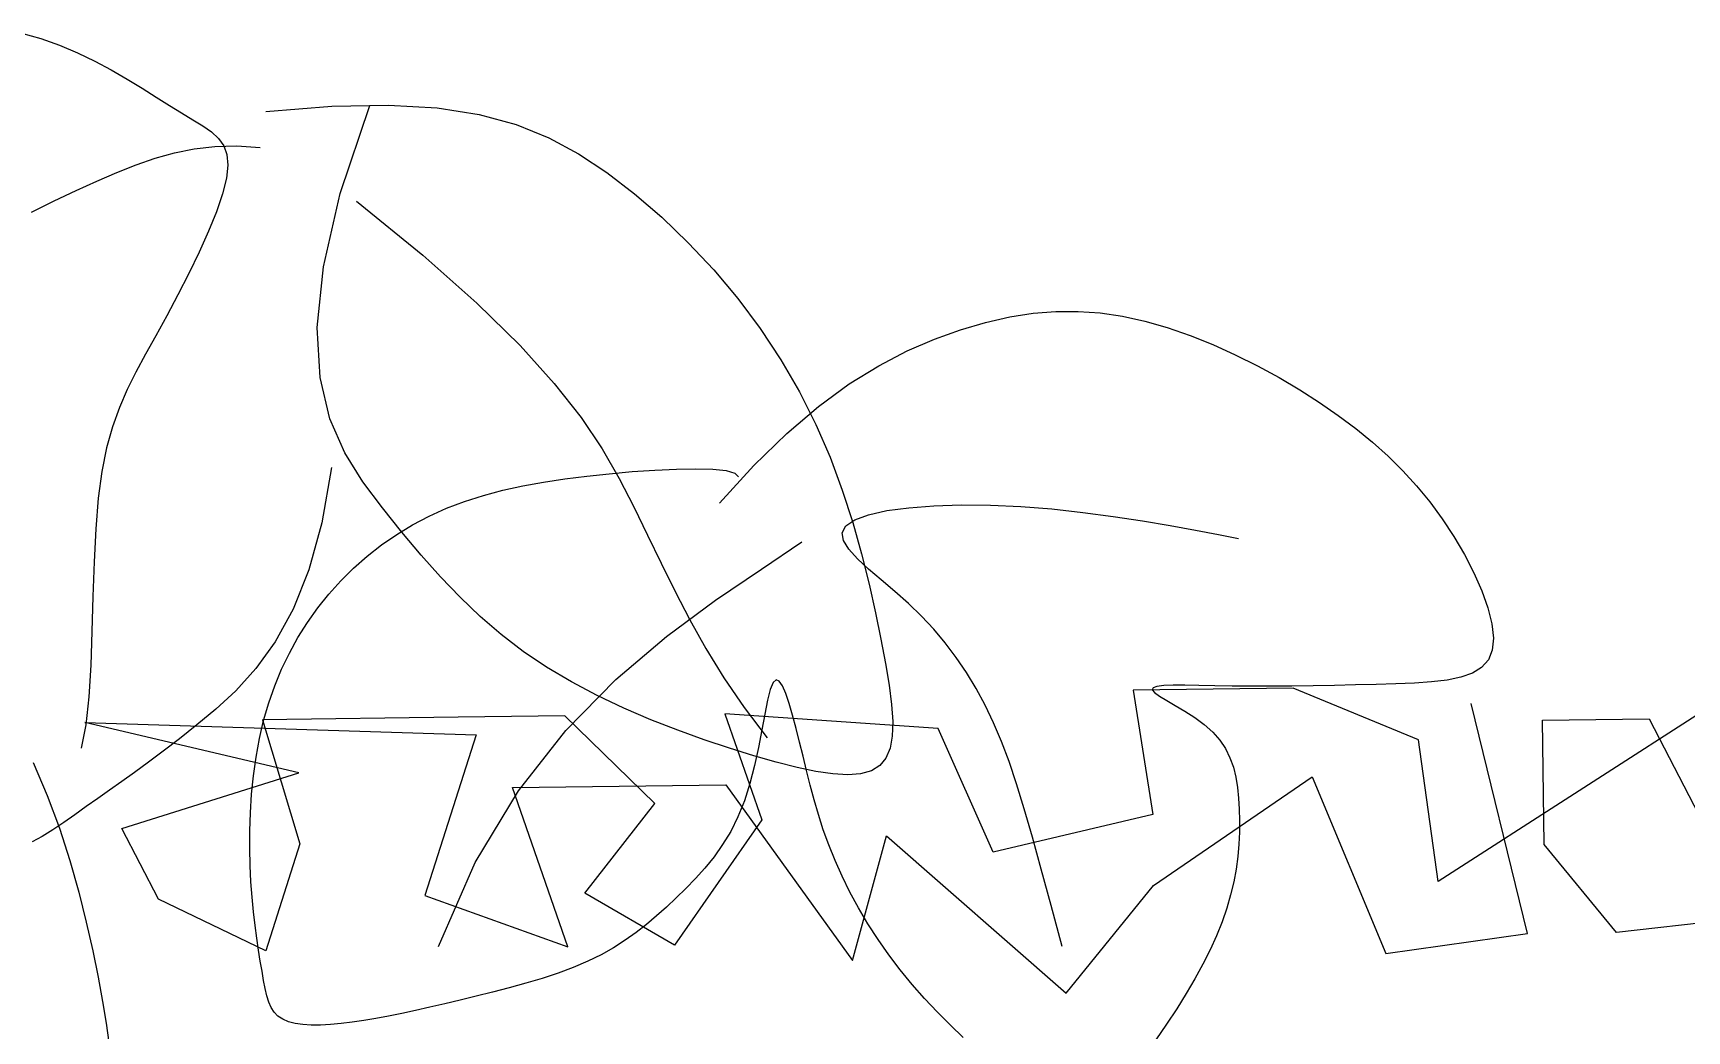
# Model space of a CAD drawing. Header units: millimetres. Extents: x 2 to 5882, y 1831 to 3462.
# Drawn here: x 649.878 to 651.366, y 2701.585 to 2702.483 of the extents above; entities that cross this region are included whole.
import ezdxf

# ---------------------------------------------------------------- set-up
doc = ezdxf.new("R2010")
doc.units = ezdxf.units.MM
for name, color, linetype in [('fz', 7, 'Continuous'), ('LH', 94, 'Continuous'), ('尺寸标注', 4, 'Continuous')]:
    doc.layers.add(name, color=color, linetype=linetype)

# ---------------------------------------------------------------- blocks, each defined once
blk = doc.blocks.new('LIM43')
at = {"color": 98}
for p, q in [((942288.093, 2579500.7332), (942288.2057, 2579500.7796)), ((942288.2057, 2579500.7796), (942288.3497, 2579500.7777)), ((942288.3497, 2579500.7777), (942288.3321, 2579500.666)), ((942287.8214, 2579500.7689), (942288.0753, 2579500.6055)), ((942287.9946, 2579500.5587), (942288.0454, 2579500.7658)), ((942288.5252, 2579500.7433), (942288.7175, 2579500.7566)), ((942288.7175, 2579500.7566), (942288.6841, 2579500.6612)), ((942287.8852, 2579500.752), (942287.8359, 2579500.6568)), ((942287.9812, 2579500.7507), (942287.8852, 2579500.752)), ((942287.9797, 2579500.6388), (942287.9812, 2579500.7507)), ((942288.4757, 2579500.632), (942288.5252, 2579500.7433)), ((942288.7804, 2579500.6758), (942288.8615, 2579500.7547)), ((942288.8615, 2579500.7547), (942288.9575, 2579500.7534)), ((942289.2935, 2579500.7488), (942288.9412, 2579500.7376)), ((942288.9575, 2579500.7534), (942289.1335, 2579500.751)), ((942289.1335, 2579500.751), (942289.0999, 2579500.6395)), ((942289.1008, 2579500.7034), (942289.2935, 2579500.7488)), ((942288.0753, 2579500.6055), (942288.093, 2579500.7332)), ((942288.9412, 2579500.7376), (942288.9873, 2579500.5931)), ((942288.1886, 2579500.6999), (942288.1224, 2579500.5409)), ((942288.3313, 2579500.602), (942288.1886, 2579500.6999)), ((942289.2602, 2579500.6533), (942289.1008, 2579500.7034)), ((942288.7166, 2579500.6927), (942288.6024, 2579500.5344)), ((942288.9086, 2579500.6901), (942288.7166, 2579500.6927)), ((942288.8586, 2579500.5469), (942288.9086, 2579500.6901)), ((942288.3321, 2579500.666), (942288.4757, 2579500.632)), ((942288.8433, 2579500.595), (942288.7804, 2579500.6758)), ((942288.6841, 2579500.6612), (942288.7626, 2579500.5482)), ((942289.2273, 2579500.5898), (942289.2602, 2579500.6533)), ((942287.9146, 2579500.5598), (942287.9797, 2579500.6388)), ((942288.5719, 2579500.6467), (942288.41, 2579500.505)), ((942288.6024, 2579500.5344), (942288.5719, 2579500.6467)), ((942289.0999, 2579500.6395), (942289.1306, 2579500.5431)), ((942288.41, 2579500.505), (942288.3313, 2579500.602)), ((942288.7626, 2579500.5482), (942288.8433, 2579500.595)), ((942288.9873, 2579500.5931), (942288.8586, 2579500.5469)), ((942287.7548, 2579500.5779), (942287.9146, 2579500.5598)), ((942289.1306, 2579500.5431), (942289.2273, 2579500.5898)), ((942288.1224, 2579500.5409), (942287.9946, 2579500.5587))]:
    blk.add_line(p, q, dxfattribs=at)
blk = doc.blocks.new('15')
at = {"layer": 'LH', "color": 38}
for p, q in [((-0.17941, 1.08046), (-0.16779, 1.07717)), ((-0.16779, 1.07717), (-0.15659, 1.07322)), ((-0.15659, 1.07322), (-0.1458, 1.06867)), ((-0.1458, 1.06867), (-0.13542, 1.06366)), ((-0.13542, 1.06366), (-0.12548, 1.05834)), ((-0.12548, 1.05834), (-0.11601, 1.05287)), ((-0.11601, 1.05287), (-0.10703, 1.0474)), ((-0.10703, 1.0474), (-0.09856, 1.04208)), ((-0.09856, 1.04208), (-0.09064, 1.03707)), ((-0.09064, 1.03707), (-0.08329, 1.03251)), ((-0.08329, 1.03251), (-0.07655, 1.02849)), ((-0.03272, 1.03342), (0.0068, 1.03662)), ((0.0068, 1.03662), (0.04081, 1.03729)), ((0.01197, 0.98421), (0.02966, 1.03691)), ((0.04081, 1.03729), (0.07008, 1.03557)), ((0.07008, 1.03557), (0.09537, 1.03162)), ((-0.07655, 1.02849), (-0.07053, 1.02479)), ((-0.07053, 1.02479), (-0.06534, 1.02113)), ((0.09537, 1.03162), (0.11744, 1.02561)), ((0.11744, 1.02561), (0.13705, 1.01769)), ((-0.06534, 1.02113), (-0.06112, 1.01722)), ((-0.06336, 1.01241), (-0.05022, 1.01273)), ((-0.06112, 1.01722), (-0.05799, 1.01278)), ((-0.05799, 1.01278), (-0.05606, 1.00751)), ((-0.05022, 1.01273), (-0.0361, 1.01188)), ((0.13705, 1.01769), (0.15497, 1.008)), ((-0.1106, 1.00147), (-0.09914, 1.00545)), ((-0.09914, 1.00545), (-0.0876, 1.00866)), ((-0.0876, 1.00866), (-0.07574, 1.01102)), ((-0.07574, 1.01102), (-0.06336, 1.01241)), ((-0.05606, 1.00751), (-0.05546, 1.00112)), ((0.15497, 1.008), (0.17196, 0.99671)), ((-0.13415, 0.99164), (-0.1222, 0.99683)), ((-0.1222, 0.99683), (-0.1106, 1.00147)), ((-0.05631, 0.99334), (-0.05868, 0.98398)), ((-0.05546, 1.00112), (-0.05631, 0.99334)), ((0.17196, 0.99671), (0.18863, 0.98397)), ((-0.15972, 0.97979), (-0.14665, 0.98597)), ((-0.14665, 0.98597), (-0.13415, 0.99164)), ((-0.05868, 0.98398), (-0.06238, 0.97326)), ((0.00184, 0.94021), (0.01197, 0.98421)), ((0.18863, 0.98397), (0.20497, 0.96991)), ((-0.17338, 0.97305), (-0.15972, 0.97979)), ((-0.06238, 0.97326), (-0.06716, 0.96152)), ((0.02178, 0.97965), (0.06158, 0.94714)), ((0.20497, 0.96991), (0.22084, 0.95467)), ((-0.06716, 0.96152), (-0.07278, 0.94907)), ((0.22084, 0.95467), (0.23608, 0.93837)), ((-0.07278, 0.94907), (-0.079, 0.93625)), ((0.06158, 0.94714), (0.09394, 0.91842)), ((-0.079, 0.93625), (-0.08556, 0.92338)), ((-0.00184, 0.90377), (0.00184, 0.94021)), ((0.23608, 0.93837), (0.25053, 0.92114)), ((-0.08556, 0.92338), (-0.09223, 0.9108)), ((0.09394, 0.91842), (0.11988, 0.89296)), ((0.25053, 0.92114), (0.26404, 0.90312)), ((0.42772, 0.91229), (0.44137, 0.9134)), ((0.44137, 0.9134), (0.45478, 0.91345)), ((0.45478, 0.91345), (0.46807, 0.91248)), ((-0.09223, 0.9108), (-0.09875, 0.89883)), ((-0.0002, 0.87376), (-0.00184, 0.90377)), ((0.38425, 0.90242), (0.39927, 0.90683)), ((0.39927, 0.90683), (0.41372, 0.91011)), ((0.41372, 0.91011), (0.42772, 0.91229)), ((0.46807, 0.91248), (0.48136, 0.91051)), ((0.48136, 0.91051), (0.49474, 0.90757)), ((0.49474, 0.90757), (0.5083, 0.9037)), ((0.5083, 0.9037), (0.52196, 0.89898)), ((-0.09875, 0.89883), (-0.10491, 0.88768)), ((0.26404, 0.90312), (0.27645, 0.88444)), ((0.3522, 0.88973), (0.36857, 0.89682)), ((0.36857, 0.89682), (0.38425, 0.90242)), ((0.52196, 0.89898), (0.53561, 0.89352)), ((0.53561, 0.89352), (0.54914, 0.88743)), ((-0.10491, 0.88768), (-0.11065, 0.87705)), ((0.11988, 0.89296), (0.14039, 0.87023)), ((0.27645, 0.88444), (0.2876, 0.86523)), ((0.33515, 0.88086), (0.3522, 0.88973)), ((0.54914, 0.88743), (0.56242, 0.88081)), ((-0.11065, 0.87705), (-0.1159, 0.86654)), ((0.00565, 0.84906), (-0.0002, 0.87376)), ((0.31742, 0.86987), (0.33515, 0.88086)), ((0.56242, 0.88081), (0.57536, 0.87375)), ((0.57536, 0.87375), (0.58782, 0.86638)), ((-0.1159, 0.86654), (-0.12063, 0.85572)), ((0.14039, 0.87023), (0.15647, 0.84971)), ((0.2876, 0.86523), (0.29739, 0.84564)), ((0.29901, 0.85644), (0.31742, 0.86987)), ((0.58782, 0.86638), (0.59971, 0.85878)), ((-0.12063, 0.85572), (-0.12478, 0.8442)), ((0.27991, 0.84026), (0.29901, 0.85644)), ((0.59971, 0.85878), (0.61094, 0.85104)), ((-0.12478, 0.8442), (-0.12832, 0.83156)), ((0.01459, 0.82854), (0.00565, 0.84906)), ((0.15647, 0.84971), (0.16912, 0.83087)), ((0.29739, 0.84564), (0.3059, 0.82588)), ((0.61094, 0.85104), (0.62151, 0.84313)), ((0.26012, 0.821), (0.27991, 0.84026)), ((0.62151, 0.84313), (0.63146, 0.835)), ((0.63146, 0.835), (0.64083, 0.82658)), ((-0.12832, 0.83156), (-0.13121, 0.81738)), ((0.02549, 0.81107), (0.01459, 0.82854)), ((0.16912, 0.83087), (0.17934, 0.81318)), ((0.3059, 0.82588), (0.31323, 0.80618)), ((0.64083, 0.82658), (0.64966, 0.81782)), ((-0.13121, 0.81738), (-0.13338, 0.80126)), ((0.00663, 0.81981), (0.00098, 0.78647)), ((0.14677, 0.81299), (0.15992, 0.81464)), ((0.15992, 0.81464), (0.17341, 0.81605)), ((0.17341, 0.81605), (0.18716, 0.81726)), ((0.18716, 0.81726), (0.20074, 0.8182)), ((0.20074, 0.8182), (0.21366, 0.8188)), ((0.21366, 0.8188), (0.22543, 0.819)), ((0.22543, 0.819), (0.23554, 0.81871)), ((0.23554, 0.81871), (0.2435, 0.81786)), ((0.23965, 0.79833), (0.26012, 0.821)), ((0.2435, 0.81786), (0.24881, 0.81639)), ((0.24881, 0.81639), (0.25097, 0.81422)), ((0.64966, 0.81782), (0.65797, 0.80867)), ((0.03724, 0.79553), (0.02549, 0.81107)), ((0.09784, 0.803), (0.1095, 0.8061)), ((0.1095, 0.8061), (0.12155, 0.80877)), ((0.12155, 0.80877), (0.13397, 0.81104)), ((0.13397, 0.81104), (0.14677, 0.81299)), ((0.17934, 0.81318), (0.18814, 0.7961)), ((0.31323, 0.80618), (0.3195, 0.78677)), ((0.65797, 0.80867), (0.66582, 0.79908)), ((-0.13338, 0.80126), (-0.13485, 0.78297)), ((0.04893, 0.78098), (0.03724, 0.79553)), ((0.06533, 0.79059), (0.07575, 0.79529)), ((0.07575, 0.79529), (0.08659, 0.79941)), ((0.08659, 0.79941), (0.09784, 0.803)), ((0.18814, 0.7961), (0.1964, 0.7792)), ((0.34, 0.79386), (0.35316, 0.79565)), ((0.35316, 0.79565), (0.36818, 0.79681)), ((0.36818, 0.79681), (0.38465, 0.79732)), ((0.38465, 0.79732), (0.40219, 0.79717)), ((0.40219, 0.79717), (0.42042, 0.79635)), ((0.42042, 0.79635), (0.43897, 0.79487)), ((0.43897, 0.79487), (0.45752, 0.79284)), ((0.66582, 0.79908), (0.67323, 0.78898)), ((0.00098, 0.78647), (-0.00685, 0.75833)), ((0.04582, 0.77957), (0.05535, 0.78535)), ((0.05535, 0.78535), (0.06533, 0.79059)), ((0.31326, 0.78064), (0.31537, 0.78483)), ((0.31537, 0.78483), (0.32072, 0.78844)), ((0.3195, 0.78677), (0.32485, 0.76789)), ((0.32072, 0.78844), (0.32905, 0.79145)), ((0.32905, 0.79145), (0.34, 0.79386)), ((0.45752, 0.79284), (0.47574, 0.79041)), ((0.47574, 0.79041), (0.49333, 0.78772)), ((0.49333, 0.78772), (0.50996, 0.78492)), ((0.50996, 0.78492), (0.52533, 0.78213)), ((0.67323, 0.78898), (0.68021, 0.77837)), ((-0.13485, 0.78297), (-0.1358, 0.76306)), ((0.03673, 0.7733), (0.04582, 0.77957)), ((0.0605, 0.76721), (0.04893, 0.78098)), ((0.1964, 0.7792), (0.20454, 0.76232)), ((0.26471, 0.75878), (0.28901, 0.77516)), ((0.31405, 0.77592), (0.31326, 0.78064)), ((0.31727, 0.77068), (0.31405, 0.77592)), ((0.52533, 0.78213), (0.53913, 0.77951)), ((0.53913, 0.77951), (0.55103, 0.7772)), ((0.68021, 0.77837), (0.68662, 0.76747)), ((0.01996, 0.75938), (0.02811, 0.76656)), ((0.02811, 0.76656), (0.03673, 0.7733)), ((0.0721, 0.7542), (0.0605, 0.76721)), ((0.32242, 0.76497), (0.31727, 0.77068)), ((0.32905, 0.75882), (0.32242, 0.76497)), ((0.32485, 0.76789), (0.32937, 0.74977)), ((0.68662, 0.76747), (0.69228, 0.75652)), ((-0.1358, 0.76306), (-0.13646, 0.74228)), ((-0.00685, 0.75833), (-0.01638, 0.73478)), ((0.01228, 0.75179), (0.01996, 0.75938)), ((0.20454, 0.76232), (0.21288, 0.74539)), ((0.23723, 0.74014), (0.26471, 0.75878)), ((0.33666, 0.75227), (0.32905, 0.75882)), ((0.69228, 0.75652), (0.69703, 0.74578)), ((0.0051, 0.74381), (0.01228, 0.75179)), ((0.08388, 0.74193), (0.0721, 0.7542)), ((0.21288, 0.74539), (0.22171, 0.72833)), ((0.32937, 0.74977), (0.33319, 0.73263)), ((0.34479, 0.74536), (0.33666, 0.75227)), ((0.35295, 0.73812), (0.34479, 0.74536)), ((0.69703, 0.74578), (0.70068, 0.73552)), ((-0.13646, 0.74228), (-0.13706, 0.72137)), ((-0.01638, 0.73478), (-0.02719, 0.71524)), ((-0.00778, 0.7268), (-0.00159, 0.73548)), ((-0.00159, 0.73548), (0.0051, 0.74381)), ((0.09598, 0.73039), (0.08388, 0.74193)), ((0.20772, 0.71838), (0.23723, 0.74014)), ((0.36075, 0.73058), (0.35295, 0.73812)), ((0.70068, 0.73552), (0.70307, 0.72599)), ((-0.01346, 0.71779), (-0.00778, 0.7268)), ((0.10857, 0.71956), (0.09598, 0.73039)), ((0.22171, 0.72833), (0.23136, 0.71109)), ((0.33319, 0.73263), (0.33644, 0.71672)), ((0.36812, 0.7227), (0.36075, 0.73058)), ((0.70307, 0.72599), (0.70403, 0.71744)), ((-0.13706, 0.72137), (-0.13783, 0.70108)), ((-0.02719, 0.71524), (-0.03881, 0.69911)), ((-0.01862, 0.70844), (-0.01346, 0.71779)), ((0.12179, 0.70941), (0.10857, 0.71956)), ((0.17737, 0.69263), (0.20772, 0.71838)), ((0.33644, 0.71672), (0.33918, 0.70221)), ((0.37507, 0.71447), (0.36812, 0.7227)), ((0.70403, 0.71744), (0.70337, 0.71015)), ((-0.02327, 0.69877), (-0.01862, 0.70844)), ((0.13578, 0.69993), (0.12179, 0.70941)), ((0.23136, 0.71109), (0.24213, 0.69358)), ((0.38162, 0.70583), (0.37507, 0.71447)), ((0.38777, 0.69676), (0.38162, 0.70583)), ((0.70337, 0.71015), (0.70099, 0.70428)), ((-0.13783, 0.70108), (-0.139, 0.68214)), ((-0.03881, 0.69911), (-0.05081, 0.68581)), ((-0.0274, 0.68879), (-0.02327, 0.69877)), ((0.15065, 0.69109), (0.13578, 0.69993)), ((0.33918, 0.70221), (0.34135, 0.68916)), ((0.39355, 0.68722), (0.38777, 0.69676)), ((0.6914, 0.69632), (0.68446, 0.69386)), ((0.69695, 0.69973), (0.6914, 0.69632)), ((0.70099, 0.70428), (0.69695, 0.69973)), ((-0.05081, 0.68581), (-0.06272, 0.67472)), ((-0.03099, 0.6785), (-0.0274, 0.68879)), ((0.14735, 0.66201), (0.17737, 0.69263)), ((0.16619, 0.6829), (0.15065, 0.69109)), ((0.24213, 0.69358), (0.25432, 0.67574)), ((0.27006, 0.68651), (0.26845, 0.68007)), ((0.27171, 0.69069), (0.27006, 0.68651)), ((0.27347, 0.6923), (0.27171, 0.69069)), ((0.27533, 0.69152), (0.27347, 0.6923)), ((0.27728, 0.68868), (0.27533, 0.69152)), ((0.2793, 0.6841), (0.27728, 0.68868)), ((0.34135, 0.68916), (0.34282, 0.67754)), ((0.39896, 0.67718), (0.39355, 0.68722)), ((0.49974, 0.68758), (0.49923, 0.68636)), ((0.49923, 0.68636), (0.50063, 0.68467)), ((0.5021, 0.68839), (0.49974, 0.68758)), ((0.50618, 0.68886), (0.5021, 0.68839)), ((0.51182, 0.68906), (0.50618, 0.68886)), ((0.51889, 0.68906), (0.51182, 0.68906)), ((0.52725, 0.68893), (0.51889, 0.68906)), ((0.53675, 0.68876), (0.52725, 0.68893)), ((0.54724, 0.6886), (0.53675, 0.68876)), ((0.55859, 0.68851), (0.54724, 0.6886)), ((0.57061, 0.68851), (0.55859, 0.68851)), ((0.58308, 0.68859), (0.57061, 0.68851)), ((0.59583, 0.68874), (0.58308, 0.68859)), ((0.60865, 0.68896), (0.59583, 0.68874)), ((0.62134, 0.68924), (0.60865, 0.68896)), ((0.6337, 0.68957), (0.62134, 0.68924)), ((0.64555, 0.68995), (0.6337, 0.68957)), ((0.65669, 0.69041), (0.64555, 0.68995)), ((0.66697, 0.69109), (0.65669, 0.69041)), ((0.67628, 0.69218), (0.66697, 0.69109)), ((0.68446, 0.69386), (0.67628, 0.69218)), ((-0.139, 0.68214), (-0.14081, 0.6653)), ((-0.03405, 0.66791), (-0.03099, 0.6785)), ((0.18218, 0.67534), (0.16619, 0.6829)), ((0.19836, 0.66841), (0.18218, 0.67534)), ((0.25432, 0.67574), (0.26826, 0.6575)), ((0.26845, 0.68007), (0.26678, 0.67183)), ((0.28136, 0.67811), (0.2793, 0.6841)), ((0.28345, 0.67104), (0.28136, 0.67811)), ((0.34282, 0.67754), (0.34349, 0.66736)), ((0.40402, 0.66659), (0.39896, 0.67718)), ((0.50063, 0.68467), (0.50366, 0.68252)), ((0.50366, 0.68252), (0.50795, 0.67992)), ((0.50795, 0.67992), (0.51313, 0.6769)), ((0.51313, 0.6769), (0.51885, 0.67348)), ((-0.14081, 0.6653), (-0.14348, 0.6513)), ((-0.07411, 0.66527), (-0.08462, 0.65693)), ((-0.06272, 0.67472), (-0.07411, 0.66527)), ((-0.03657, 0.65705), (-0.03405, 0.66791)), ((0.21449, 0.6621), (0.19836, 0.66841)), ((0.26678, 0.67183), (0.26497, 0.66225)), ((0.28555, 0.6632), (0.28345, 0.67104)), ((0.34349, 0.66736), (0.34323, 0.65861)), ((0.40876, 0.65538), (0.40402, 0.66659)), ((0.51885, 0.67348), (0.52474, 0.66967)), ((0.52474, 0.66967), (0.53043, 0.66551)), ((0.53043, 0.66551), (0.53555, 0.661)), ((-0.08462, 0.65693), (-0.09428, 0.6495)), ((-0.03859, 0.64598), (-0.03657, 0.65705)), ((0.11882, 0.62567), (0.14735, 0.66201)), ((0.23033, 0.6564), (0.21449, 0.6621)), ((0.24562, 0.65131), (0.23033, 0.6564)), ((0.26497, 0.66225), (0.26292, 0.65179)), ((0.28763, 0.65492), (0.28555, 0.6632)), ((0.34323, 0.65861), (0.34193, 0.65128)), ((0.41331, 0.64325), (0.40876, 0.65538)), ((0.53555, 0.661), (0.53982, 0.65617)), ((0.53982, 0.65617), (0.54326, 0.65104)), ((-0.09428, 0.6495), (-0.10318, 0.64283)), ((-0.04015, 0.63482), (-0.03859, 0.64598)), ((0.26014, 0.64681), (0.24562, 0.65131)), ((0.27366, 0.64293), (0.26014, 0.64681)), ((0.26292, 0.65179), (0.26056, 0.64089)), ((0.28969, 0.64647), (0.28763, 0.65492)), ((0.29178, 0.6379), (0.28969, 0.64647)), ((0.33948, 0.64537), (0.33576, 0.64087)), ((0.34193, 0.65128), (0.33948, 0.64537)), ((0.54326, 0.65104), (0.54594, 0.64562)), ((0.54594, 0.64562), (0.54798, 0.63993)), ((-0.17245, 0.64274), (-0.16395, 0.62297)), ((-0.11145, 0.63679), (-0.11921, 0.63125)), ((-0.10318, 0.64283), (-0.11145, 0.63679)), ((0.26056, 0.64089), (0.25777, 0.63003)), ((0.2861, 0.63974), (0.27366, 0.64293)), ((0.29743, 0.63734), (0.2861, 0.63974)), ((0.29397, 0.62921), (0.29178, 0.6379)), ((0.3076, 0.63585), (0.29743, 0.63734)), ((0.31656, 0.63535), (0.3076, 0.63585)), ((0.32427, 0.63595), (0.31656, 0.63535)), ((0.33069, 0.63776), (0.32427, 0.63595)), ((0.33576, 0.64087), (0.33069, 0.63776)), ((0.41783, 0.62987), (0.41331, 0.64325)), ((0.54798, 0.63993), (0.54946, 0.63398)), ((-0.12656, 0.62607), (-0.13362, 0.62112)), ((-0.11921, 0.63125), (-0.12656, 0.62607)), ((-0.04127, 0.62366), (-0.04015, 0.63482)), ((0.09295, 0.58272), (0.11882, 0.62567)), ((0.25777, 0.63003), (0.25449, 0.61964)), ((0.29634, 0.6204), (0.29397, 0.62921)), ((0.42246, 0.61489), (0.41783, 0.62987)), ((0.54946, 0.63398), (0.55048, 0.62778)), ((0.55048, 0.62778), (0.55112, 0.62137)), ((-0.16395, 0.62297), (-0.15662, 0.60327)), ((-0.14051, 0.61626), (-0.14731, 0.6114)), ((-0.13362, 0.62112), (-0.14051, 0.61626)), ((-0.04199, 0.61259), (-0.04127, 0.62366)), ((0.25449, 0.61964), (0.25063, 0.6101)), ((0.29894, 0.61147), (0.29634, 0.6204)), ((0.55112, 0.62137), (0.55148, 0.61474)), ((-0.154, 0.60668), (-0.16054, 0.60227)), ((-0.14731, 0.6114), (-0.154, 0.60668)), ((-0.04236, 0.60171), (-0.04199, 0.61259)), ((0.25063, 0.6101), (0.24626, 0.6014)), ((0.30185, 0.60241), (0.29894, 0.61147)), ((0.42737, 0.59797), (0.42246, 0.61489)), ((0.55148, 0.61474), (0.55164, 0.60791)), ((0.55164, 0.60791), (0.55156, 0.60089)), ((-0.16688, 0.59836), (-0.17297, 0.59511)), ((-0.16054, 0.60227), (-0.16688, 0.59836)), ((-0.15662, 0.60327), (-0.15034, 0.58387)), ((-0.04241, 0.59112), (-0.04236, 0.60171)), ((0.24626, 0.6014), (0.24145, 0.59345)), ((0.30514, 0.59323), (0.30185, 0.60241)), ((0.4327, 0.57879), (0.42737, 0.59797)), ((0.55156, 0.60089), (0.55122, 0.5937)), ((-0.04218, 0.58091), (-0.04241, 0.59112)), ((0.23628, 0.58614), (0.23082, 0.57939)), ((0.24145, 0.59345), (0.23628, 0.58614)), ((0.30888, 0.58391), (0.30514, 0.59323)), ((0.55057, 0.58633), (0.54956, 0.57879)), ((0.55122, 0.5937), (0.55057, 0.58633)), ((-0.15034, 0.58387), (-0.145, 0.56499)), ((-0.0417, 0.57116), (-0.04218, 0.58091)), ((0.07092, 0.53231), (0.09295, 0.58272)), ((0.23082, 0.57939), (0.22516, 0.5731)), ((0.31311, 0.57447), (0.30888, 0.58391)), ((0.4386, 0.55699), (0.4327, 0.57879)), ((0.54956, 0.57879), (0.54815, 0.57108)), ((-0.04101, 0.5619), (-0.0417, 0.57116)), ((0.21937, 0.56716), (0.21353, 0.5615)), ((0.22516, 0.5731), (0.21937, 0.56716)), ((0.31783, 0.56496), (0.31311, 0.57447)), ((0.54815, 0.57108), (0.54631, 0.56322)), ((-0.145, 0.56499), (-0.14048, 0.54686)), ((-0.04016, 0.55315), (-0.04101, 0.5619)), ((0.20768, 0.55601), (0.20178, 0.55071)), ((0.21353, 0.5615), (0.20768, 0.55601)), ((0.32302, 0.55543), (0.31783, 0.56496)), ((0.44523, 0.53223), (0.4386, 0.55699)), ((0.54631, 0.56322), (0.54398, 0.55522)), ((-0.14048, 0.54686), (-0.13665, 0.52973)), ((-0.0392, 0.54492), (-0.04016, 0.55315)), ((0.20178, 0.55071), (0.19574, 0.54561)), ((0.32866, 0.54594), (0.32302, 0.55543)), ((0.33472, 0.53655), (0.32866, 0.54594)), ((0.54115, 0.54707), (0.5378, 0.53877)), ((0.54398, 0.55522), (0.54115, 0.54707)), ((-0.03816, 0.53722), (-0.0392, 0.54492)), ((-0.03709, 0.53006), (-0.03816, 0.53722)), ((0.18289, 0.53603), (0.17591, 0.53159)), ((0.18947, 0.54071), (0.18289, 0.53603)), ((0.19574, 0.54561), (0.18947, 0.54071)), ((0.34117, 0.52731), (0.33472, 0.53655)), ((0.5378, 0.53877), (0.53396, 0.53032)), ((-0.13665, 0.52973), (-0.13341, 0.51381)), ((-0.03603, 0.52347), (-0.03709, 0.53006)), ((0.16846, 0.52739), (0.16044, 0.52345)), ((0.17591, 0.53159), (0.16846, 0.52739)), ((0.348, 0.51829), (0.34117, 0.52731)), ((0.53396, 0.53032), (0.52964, 0.52171)), ((-0.03502, 0.51744), (-0.03603, 0.52347)), ((-0.03409, 0.51199), (-0.03502, 0.51744)), ((0.14267, 0.51637), (0.13312, 0.51319)), ((0.15182, 0.51979), (0.14267, 0.51637)), ((0.16044, 0.52345), (0.15182, 0.51979)), ((0.35518, 0.50954), (0.348, 0.51829)), ((0.52964, 0.52171), (0.52485, 0.51295)), ((-0.13341, 0.51381), (-0.13066, 0.49931)), ((-0.03317, 0.50711), (-0.03409, 0.51199)), ((-0.03216, 0.50277), (-0.03317, 0.50711)), ((0.11336, 0.50746), (0.10339, 0.50486)), ((0.12331, 0.51023), (0.11336, 0.50746)), ((0.13312, 0.51319), (0.12331, 0.51023)), ((0.36267, 0.5011), (0.35518, 0.50954)), ((0.52485, 0.51295), (0.51962, 0.50402)), ((-0.13066, 0.49931), (-0.1285, 0.48625)), ((-0.03097, 0.49897), (-0.03216, 0.50277)), ((-0.02952, 0.49567), (-0.03097, 0.49897)), ((0.07462, 0.49794), (0.0657, 0.49588)), ((0.08391, 0.50012), (0.07462, 0.49794)), ((0.09353, 0.50242), (0.08391, 0.50012)), ((0.10339, 0.50486), (0.09353, 0.50242)), ((0.37036, 0.49299), (0.36267, 0.5011)), ((0.51962, 0.50402), (0.51395, 0.49492)), ((-0.0277, 0.49286), (-0.02952, 0.49567)), ((-0.02543, 0.49053), (-0.0277, 0.49286)), ((-0.02261, 0.48865), (-0.02543, 0.49053)), ((-0.01918, 0.4872), (-0.02261, 0.48865)), ((-0.01515, 0.48616), (-0.01918, 0.4872)), ((0.01908, 0.48691), (0.01239, 0.48609)), ((0.02606, 0.48794), (0.01908, 0.48691)), ((0.03335, 0.48917), (0.02606, 0.48794)), ((0.04095, 0.4906), (0.03335, 0.48917)), ((0.04887, 0.4922), (0.04095, 0.4906)), ((0.05711, 0.49396), (0.04887, 0.4922)), ((0.0657, 0.49588), (0.05711, 0.49396)), ((0.37814, 0.48519), (0.37036, 0.49299)), ((0.51395, 0.49492), (0.50785, 0.48565)), ((-0.1285, 0.48625), (-0.12703, 0.47464)), ((-0.01057, 0.4855), (-0.01515, 0.48616)), ((-0.00549, 0.48519), (-0.01057, 0.4855)), ((0.00007, 0.4852), (-0.00549, 0.48519)), ((0.00604, 0.48551), (0.00007, 0.4852)), ((0.01239, 0.48609), (0.00604, 0.48551)), ((0.38588, 0.4777), (0.37814, 0.48519)), ((0.50785, 0.48565), (0.50137, 0.47625))]:
    blk.add_line(p, q, dxfattribs=at)

msp = doc.modelspace()

# ---------------------------------------------------------------- block references
at = {"layer": 'fz', "xscale": -1}
msp.add_blockref('LIM43', (942939.21764, -2576798.88621), dxfattribs=at)
at = {"layer": '尺寸标注', "color": 3, "xscale": 1.5, "yscale": 1.5, "zscale": 1.5}
msp.add_blockref('15', (650.13615, 2700.8624), dxfattribs=at)

doc.saveas('drawing.dxf')
